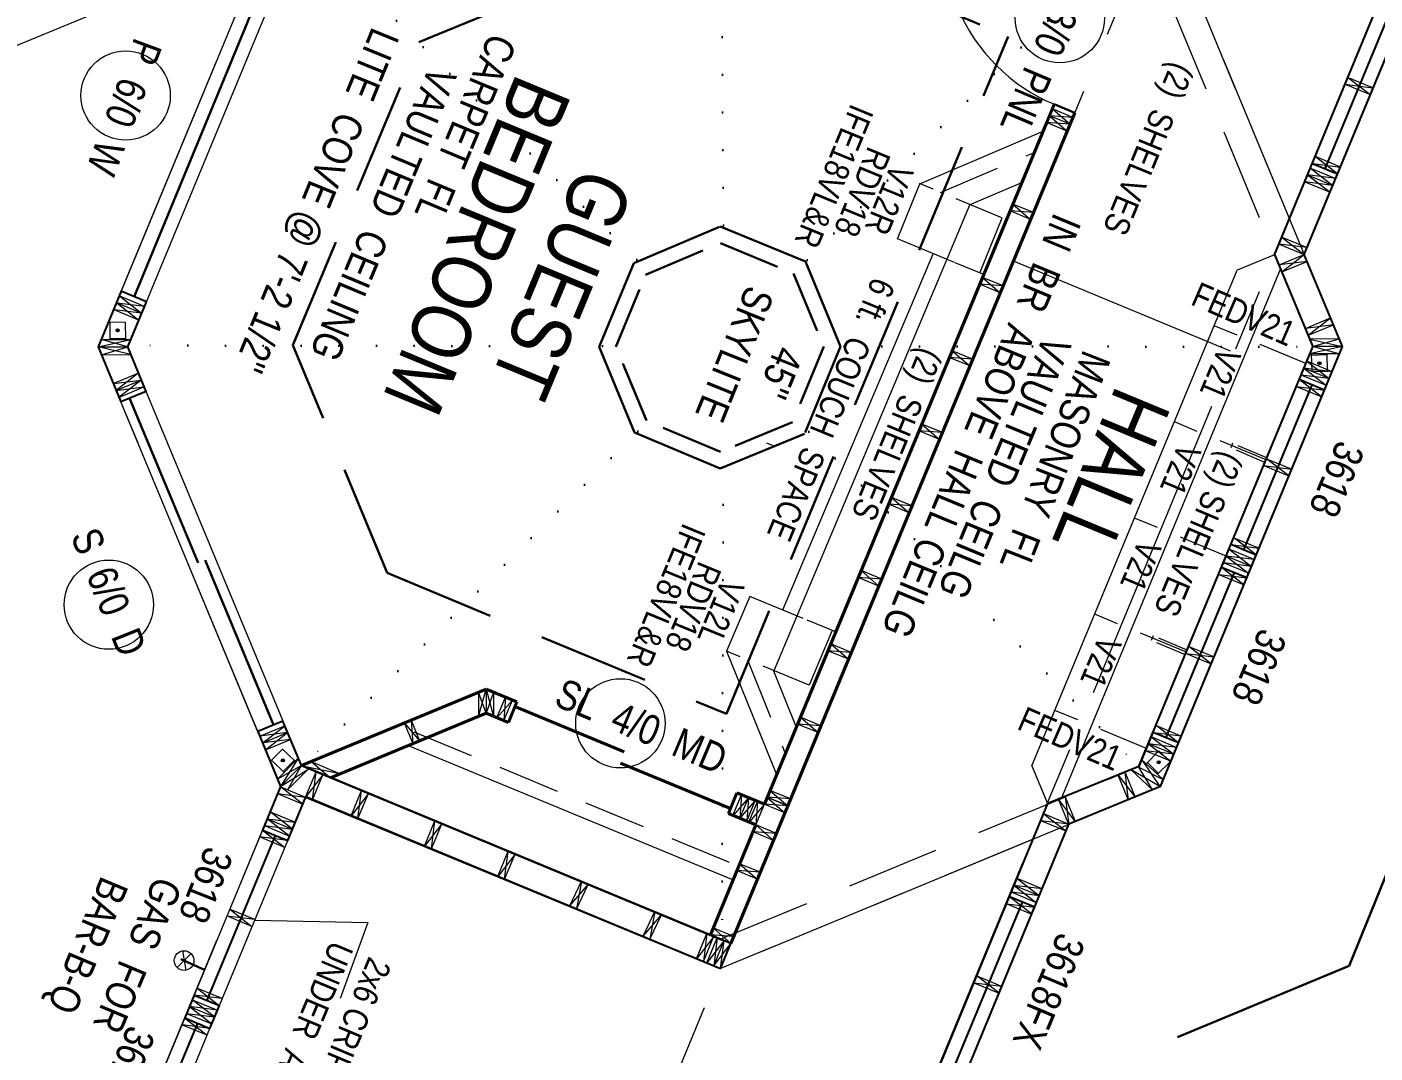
# Model space of a CAD drawing. Header units: inches. Extents: x -10188 to 9179, y -281 to 6710.
# Drawn here: x 2941.2 to 3212.9, y 2455.9 to 2662.8 of the extents above; entities that cross this region are included whole.
import ezdxf

# ---------------------------------------------------------------- set-up
doc = ezdxf.new("R2010")
doc.units = ezdxf.units.IN
doc.header["$MEASUREMENT"] = 0
for name, pattern in [('ACAD_ISO07W100', [3, 0, -3]), ('CENTER', [2, 1.25, -0.25, 0.25, -0.25]), ('HIDDEN', [0.375, 0.25, -0.125])]:
    doc.linetypes.add(name, pattern=pattern)
for name, color, linetype, lineweight in [('BALCONY', 7, 'Continuous', 9), ('BUILT-INS', 6, 'Continuous', 9), ('DOORS', 7, 'Continuous', 30), ('GRID', 1, 'CENTER', 20), ('INT WALLS', 7, 'Continuous', 40), ('LITE COVE', 7, 'HIDDEN', 30), ('MILLWORK', 7, 'Continuous', 20), ('PLUMBING', 7, 'Continuous', 20), ('ROOF BEAMS', 3, 'HIDDEN', 30), ('ROOFLINE', 7, 'HIDDEN', 30), ('SKYLITES', 3, 'Continuous', 30), ('WALL FRAMING', 7, 'Continuous', 30), ('WINDOWS', 5, 'Continuous', 30)]:
    doc.layers.add(name, color=color, linetype=linetype, lineweight=lineweight)
for name, color, linetype in [('LLPLUMBING', 102, 'Continuous'), ('TEXT', 250, 'Continuous'), ('WALLS', 5, 'Continuous')]:
    doc.layers.add(name, color=color, linetype=linetype)
doc.styles.add('ARCHENTLTD', font='technical.ttf', dxfattribs={"height": 0.1875})
doc.dimstyles.new('ARCHENTLTD', dxfattribs={"dimscale": 0.05, "dimtxt": 0.1875, "dimasz": 3, "dimexe": 9, "dimexo": 1, "dimgap": 2.5, "dimtad": 0, "dimdec": 1, "dimzin": 1, "dimdsep": 46, "dimlunit": 4, "dimtxsty": 'ARCHENTLTD', "dimblk": 'ARCHTICK', "dimcen": 6, "dimclrd": 256, "dimclre": 256, "dimclrt": 256, "dimaunit": 1, "dimadec": 0, "dimazin": 0, "dimtfac": 1, "dimtdec": 1, "dimtofl": 0, "dimtmove": 1, "dimatfit": 3, "dimldrblk": 'ARCHTICK', "dimfxl": 1, "dimfrac": 2, "dimtolj": 1, "dimtzin": 0, "dimlwd": 9, "dimlwe": 9, "dimarcsym": 0})

# ---------------------------------------------------------------- blocks, each defined once
blk = doc.blocks.new('_ArchTick')
at = {"color": 0, "linetype": 'ByBlock', "const_width": 0.15}
blk.add_lwpolyline([(-0.5, -0.5), (0.5, 0.5)], dxfattribs=at)

msp = doc.modelspace()

# ---------------------------------------------------------------- hatches: boundary and pattern name
at = {"layer": 'WALL FRAMING', "lineweight": 9, "ltscale": 150}
for points in [[(2959.43, 2601.35, 1), (2959.43, 2601.97, 1)], [(3201.76, 2594.69, 1), (3201.76, 2595.31, 1)], [(2992.75, 2514.61, 1), (2992.75, 2515.24, 1)], [(3169.33, 2514.23, 1), (3169.33, 2514.86, 1)]]:
    msp.add_hatch(color=256, dxfattribs=at).paths.add_polyline_path(points)

# ---------------------------------------------------------------- linework, layer by layer
at = {"layer": 'BALCONY', "lineweight": 20, "ltscale": 50}
msp.add_line((2995.83, 2682.55), (2878.9, 2634.15), dxfattribs=at)
at = {"layer": 'BUILT-INS', "linetype": 'Continuous', "lineweight": 9, "ltscale": 0.75}
for p, q in [((3121.15, 2631.21), (3146.03, 2641.81)), ((3116.66, 2620.08), (3121.15, 2631.21)), ((3131.32, 2627.01), (3141.75, 2631.45)), ((3093.52, 2545.25), (3123.89, 2617.1)), ((3086.88, 2547.99), (3082.2, 2536.94)), ((3082.21, 2536.96), (3092.29, 2512.04)), ((3091.69, 2532.95), (3096.26, 2521.64))]:
    msp.add_line(p, q, dxfattribs=at)
at = {"layer": 'BUILT-INS', "linetype": 'HIDDEN', "lineweight": 9, "ltscale": 50}
for p, q in [((3125.36, 2629.47), (3144.26, 2637.52)), ((3086.41, 2535.2), (3094.05, 2516.3))]:
    msp.add_line(p, q, dxfattribs=at)
at = {"layer": 'BUILT-INS', "linetype": 'HIDDEN', "lineweight": 9, "ltscale": 40}
for p, q in [((3137.72, 2624.36), (3121.08, 2631.24)), ((3199.01, 2594.93), (3180.53, 2602.58)), ((3190.97, 2575.53), (3172.49, 2583.18)), ((3182.94, 2556.13), (3164.46, 2563.78)), ((3174.91, 2536.72), (3156.43, 2544.37)), ((3098.84, 2530.06), (3082.2, 2536.94)), ((3166.88, 2517.32), (3148.4, 2524.97))]:
    msp.add_line(p, q, dxfattribs=at)
at = {"layer": 'BUILT-INS', "linetype": 'Continuous', "lineweight": 9, "ltscale": 5}
msp.add_line((3131.25, 2627.04), (3091.75, 2533), dxfattribs=at)
at = {"layer": 'BUILT-INS', "linetype": 'HIDDEN', "lineweight": 20, "ltscale": 50}
for p, q in [((3133.36, 2613.35), (3137.79, 2624.34)), ((3103.46, 2540.97), (3098.84, 2530.06))]:
    msp.add_line(p, q, dxfattribs=at)
at = {"layer": 'BUILT-INS', "linetype": 'Continuous', "lineweight": 9, "ltscale": 25}
for p, q in [((3128.15, 2615.33), (3116.66, 2620.08)), ((3097.67, 2543.53), (3086.88, 2547.99))]:
    msp.add_line(p, q, dxfattribs=at)
at = {"layer": 'BUILT-INS', "linetype": 'HIDDEN', "lineweight": 9, "ltscale": 25}
for p, q in [((3134.06, 2612.89), (3128.15, 2615.33)), ((3184.24, 2578.86), (3183.85, 2577.94)), ((3190.76, 2575.02), (3183.85, 2577.94)), ((3191.14, 2575.94), (3184.24, 2578.86)), ((3104.21, 2540.83), (3097.67, 2543.53)), ((3168.19, 2540.05), (3167.8, 2539.12)), ((3174.71, 2536.21), (3167.8, 2539.12)), ((3175.1, 2537.13), (3168.19, 2540.05))]:
    msp.add_line(p, q, dxfattribs=at)
at = {"layer": 'BUILT-INS', "lineweight": 20, "ltscale": 75}
for p, q in [((3192.71, 2616.89), (3185.15, 2613.75)), ((3143.78, 2513.79), (3146.88, 2506.19))]:
    msp.add_line(p, q, dxfattribs=at)
at = {"layer": 'BUILT-INS', "lineweight": 20, "ltscale": 50}
for p, q in [((3143.78, 2513.79), (3185.15, 2613.75)), ((3149.65, 2507.07), (3193.91, 2614))]:
    msp.add_line(p, q, dxfattribs=at)
at = {"layer": 'DOORS', "color": 5, "lineweight": 30, "ltscale": 75}
for p, q in [((2975.67, 2554.73), (2961.85, 2587.99)), ((2990.86, 2522.08), (2977.06, 2555.3))]:
    msp.add_line(p, q, dxfattribs=at)
at = {"layer": 'DOORS', "color": 4, "lineweight": 9, "ltscale": 75}
for p, q in [((2992.79, 2522.82), (2965.19, 2589.32)), ((2987.71, 2520.72), (2960.11, 2587.22))]:
    msp.add_line(p, q, dxfattribs=at)
at = {"layer": 'DOORS', "color": 7, "linetype": 'Continuous', "lineweight": 20, "ltscale": 7.5}
for centre in [(3149.4, 2664.59), (2961.05, 2649.01), (2957.65, 2546.31), (3060.8, 2522.39)]:
    msp.add_circle(centre, 9, dxfattribs=at)
at = {"layer": 'DOORS', "lineweight": 9, "ltscale": 75}
msp.add_arc((3162.07, 2680.49), 36, 202.5006, 247.5042, dxfattribs=at)
at = {"layer": 'GRID', "ltscale": 50}
for p, q in [((2955.52, 2598.3), (2992.23, 2687.01)), ((3044.28, 2384.21), (3169.63, 2687.04)), ((3117.91, 2436.23), (3221.66, 2686.81)), ((3206.38, 2598.37), (3169.63, 2687.04)), ((3183.81, 2597.44), (3140.04, 2615.56)), ((2992.28, 2509.62), (2955.52, 2598.3)), ((3169.68, 2509.67), (3206.38, 2598.37)), ((2955.56, 2420.92), (2992.28, 2509.62)), ((3081, 2472.91), (2992.29, 2509.63)), ((3169.68, 2509.67), (3081, 2472.91)), ((3081.22, 2472.62), (3081.22, 2472.62))]:
    msp.add_line(p, q, dxfattribs=at)
at = {"layer": 'INT WALLS', "ltscale": 50}
for p, q in [((3146.71, 2643.45), (3148.28, 2647.24)), ((3089.84, 2506.05), (3146.71, 2643.45)), ((3078.94, 2479.72), (3088.12, 2501.89))]:
    msp.add_line(p, q, dxfattribs=at)
at = {"layer": 'INT WALLS', "ltscale": 75}
for p, q in [((3083.1, 2477.99), (3152.44, 2645.51)), ((3039.95, 2526.7), (3038.23, 2522.54)), ((3084.3, 2508.34), (3082.58, 2504.19))]:
    msp.add_line(p, q, dxfattribs=at)
at = {"layer": 'INT WALLS', "color": 7, "ltscale": 50}
for p, q in [((3033.71, 2529.28), (2996.48, 2513.85)), ((3039.95, 2526.7), (3033.71, 2529.28)), ((3061.54, 2516.65), (3039.55, 2525.75)), ((3033.71, 2524.41), (3002.36, 2511.41)), ((3038.23, 2522.54), (3033.71, 2524.41)), ((3083, 2505.18), (3060.82, 2514.36)), ((3089.84, 2506.05), (3084.3, 2508.34)), ((3088.12, 2501.89), (3082.58, 2504.19))]:
    msp.add_line(p, q, dxfattribs=at)
at = {"layer": 'LITE COVE', "color": 7, "linetype": 'ACAD_ISO07W100', "lineweight": 30, "ltscale": 2.5}
for p, q in [((3081.58, 2622.77), (3080.91, 2717.82)), ((3064.15, 2615.86), (2996.55, 2683.06)), ((3098.48, 2615.79), (3165.73, 2682.7)), ((3057.21, 2598.43), (2961.58, 2598.58)), ((3105.92, 2598.4), (3200.66, 2598.32)), ((3064.33, 2581.21), (2996.73, 2513.75)), ((3098.78, 2581.18), (3165.33, 2513.56)), ((3081.55, 2574.06), (3081.28, 2478.74))]:
    msp.add_line(p, q, dxfattribs=at)
at = {"layer": 'LLPLUMBING', "color": 5, "linetype": 'Continuous', "lineweight": 9, "ltscale": 175}
msp.add_line((3092.15, 2578.12), (3090.3, 2578.87), dxfattribs=at)
at = {"layer": 'MILLWORK', "linetype": 'HIDDEN', "lineweight": 9, "ltscale": 50}
msp.add_line((3019.18, 2520.68), (3084.68, 2493.58), dxfattribs=at)
at = {"layer": 'MILLWORK', "linetype": 'Continuous', "lineweight": 9, "ltscale": 75}
msp.add_line((3018.04, 2517.91), (3083.53, 2490.8), dxfattribs=at)
at = {"layer": 'PLUMBING', "color": 5, "linetype": 'Continuous', "lineweight": 9, "ltscale": 25}
for p, q in [((2972.54, 2476.49), (2973.16, 2472.58)), ((2974.25, 2475.94), (2971.45, 2473.14))]:
    msp.add_line(p, q, dxfattribs=at)
at = {"layer": 'PLUMBING', "color": 5, "lineweight": 30, "ltscale": 50}
msp.add_line((2972.18, 2474.84), (2976.98, 2472.66), dxfattribs=at)
at = {"layer": 'PLUMBING', "color": 5, "lineweight": 20, "ltscale": 150}
msp.add_circle((2972.85, 2474.54), 1.98, dxfattribs=at)
at = {"layer": 'ROOF BEAMS', "lineweight": 20, "ltscale": 75}
for p, q in [((3206.38, 2598.37), (3169.63, 2687.04)), ((3200.45, 2598.32), (3165.42, 2682.83)), ((3081.08, 2478.92), (3165.36, 2513.65)), ((3169.68, 2509.67), (3081.01, 2472.93))]:
    msp.add_line(p, q, dxfattribs=at)
at = {"layer": 'ROOF BEAMS', "ltscale": 50}
for p, q in [((3065.88, 2612.84), (3080.96, 2619.22)), ((3080.96, 2619.22), (3095.7, 2613.12)), ((3059.88, 2598.33), (3065.88, 2612.84)), ((3095.7, 2613.12), (3101.83, 2598.35)), ((3066.06, 2583.44), (3059.88, 2598.33)), ((3101.83, 2598.35), (3095.53, 2583.14)), ((3080.97, 2577.13), (3066.06, 2583.44)), ((3095.53, 2583.14), (3080.97, 2577.13))]:
    msp.add_line(p, q, dxfattribs=at)
at = {"layer": 'ROOFLINE', "ltscale": 90}
for p, q in [((3020.18, 2659.77), (3081.42, 2685.06)), ((3081.42, 2685.06), (3138.96, 2660.93)), ((3082.19, 2524.28), (3138.96, 2660.93)), ((2994.79, 2598.66), (3020.18, 2659.77)), ((3013.77, 2552.71), (2994.79, 2598.66)), ((3013.77, 2552.71), (3082.19, 2524.28))]:
    msp.add_line(p, q, dxfattribs=at)
at = {"layer": 'ROOFLINE', "linetype": 'HIDDEN', "ltscale": 150}
for q in [(3258.33, 2598.39), (3156.64, 2452.25)]:
    msp.add_line((3207.72, 2473.47), q, dxfattribs=at)
at = {"layer": 'SKYLITES', "linetype": 'HIDDEN', "ltscale": 75}
for p, q in [((3063.49, 2615.22), (3080.95, 2622.61)), ((3080.95, 2622.61), (3098.09, 2615.51)), ((3056.5, 2598.33), (3063.49, 2615.22)), ((3098.09, 2615.51), (3105.21, 2598.35)), ((3063.66, 2581.06), (3056.5, 2598.33)), ((3105.21, 2598.35), (3097.92, 2580.75)), ((3080.95, 2573.75), (3063.66, 2581.06)), ((3097.92, 2580.75), (3080.95, 2573.75))]:
    msp.add_line(p, q, dxfattribs=at)
at = {"layer": 'WALL FRAMING', "linetype": 'HIDDEN', "lineweight": 20, "ltscale": 25}
for p, q in [((3212.48, 2650.56), (3207.4, 2652.66)), ((3211.88, 2649.18), (3206.82, 2651.27)), ((3206.01, 2634.56), (3200.93, 2636.67)), ((3197.12, 2590.3), (3202.2, 2588.2)), ((3190.51, 2574.37), (3195.59, 2572.27)), ((3191.09, 2575.76), (3196.17, 2573.65)), ((3184.49, 2559.82), (3189.57, 2557.72)), ((3181.45, 2552.42), (3186.53, 2550.32)), ((3174.85, 2536.48), (3179.93, 2534.38)), ((3175.42, 2537.87), (3180.5, 2535.77)), ((3168.83, 2521.93), (3173.91, 2519.82)), ((2993.7, 2498.75), (2988.62, 2500.85)), ((2993.12, 2497.36), (2988.04, 2499.47)), ((2987.1, 2482.81), (2982.02, 2484.91)), ((3138.71, 2485.99), (3143.78, 2483.89)), ((2986.53, 2481.43), (2981.45, 2483.53)), ((3132.67, 2471.44), (3137.75, 2469.34)), ((2980.51, 2466.87), (2975.43, 2468.97)), ((3132.09, 2470.06), (3137.17, 2467.95)), ((2979.93, 2465.49), (2974.85, 2467.59)), ((2977.47, 2459.47), (2972.39, 2461.57))]:
    msp.add_line(p, q, dxfattribs=at)
at = {"layer": 'WALL FRAMING', "linetype": 'HIDDEN', "lineweight": 9, "ltscale": 25}
for p, q in [((3206.85, 2651.26), (3212.47, 2650.56)), ((3211.88, 2649.18), (3207.42, 2652.65)), ((3205.41, 2633.19), (3200.95, 2636.66)), ((3200.38, 2635.27), (3206, 2634.57)), ((3197.1, 2590.31), (3202.75, 2589.6)), ((3202.18, 2588.21), (3197.7, 2591.69)), ((3190.49, 2574.38), (3196.14, 2573.66)), ((3195.57, 2572.28), (3191.09, 2575.76)), ((3183.89, 2558.44), (3189.54, 2557.73)), ((3188.97, 2556.34), (3184.49, 2559.82)), ((3181.43, 2552.43), (3187.08, 2551.71)), ((3186.5, 2550.33), (3182.02, 2553.8)), ((3174.82, 2536.49), (3180.47, 2535.78)), ((3179.9, 2534.39), (3175.42, 2537.87)), ((3168.23, 2520.55), (3173.88, 2519.83)), ((3173.31, 2518.45), (3168.83, 2521.92)), ((2988.64, 2500.84), (2993.12, 2497.37)), ((2993.72, 2498.74), (2988.07, 2499.46)), ((3143.76, 2483.9), (3139.28, 2487.37)), ((2982.05, 2484.9), (2986.53, 2481.43)), ((3138.68, 2486), (3144.33, 2485.28)), ((2987.13, 2482.8), (2981.48, 2483.52)), ((3137.15, 2467.96), (3132.67, 2471.44)), ((2975.45, 2468.96), (2979.93, 2465.49)), ((3132.07, 2470.07), (3137.72, 2469.35)), ((2980.53, 2466.86), (2974.88, 2467.58))]:
    msp.add_line(p, q, dxfattribs=at)
at = {"layer": 'WALL FRAMING', "lineweight": 9, "ltscale": 150}
for p, q in [((3147.3, 2644.93), (3150.87, 2641.84)), ((3152.04, 2644.6), (3147.32, 2644.93)), ((3147.9, 2646.31), (3151.46, 2643.21)), ((3151.46, 2643.21), (3152.04, 2644.6)), ((3151.44, 2643.22), (3146.73, 2643.55)), ((3199.94, 2634.37), (3204.44, 2630.88)), ((3204.44, 2630.88), (3198.79, 2631.6)), ((3205.02, 2632.27), (3199.36, 2632.99)), ((3199.36, 2632.99), (3203.87, 2629.5)), ((3144.08, 2625.39), (3139.37, 2625.72)), ((3139.94, 2627.1), (3143.5, 2624)), ((3143.5, 2624), (3144.08, 2625.39)), ((3194.18, 2620.42), (3198.69, 2616.93)), ((3199.26, 2618.32), (3193.61, 2619.04)), ((3199.26, 2615.55), (3193.61, 2614.82)), ((3194.18, 2613.44), (3198.69, 2616.93)), ((3133.81, 2612.32), (3137.37, 2609.22)), ((3137.95, 2610.61), (3133.24, 2610.94)), ((3137.37, 2609.22), (3137.95, 2610.61)), ((2964.85, 2606.48), (2959.32, 2607.15)), ((2959.32, 2607.15), (2963.71, 2603.71)), ((2959.9, 2608.54), (2964.28, 2605.1)), ((2964.28, 2605.1), (2964.85, 2606.48)), ((2964.28, 2605.1), (2958.75, 2605.76)), ((3199.48, 2600.65), (3203.99, 2604.15)), ((3204.56, 2602.76), (3198.91, 2602.04)), ((2955.52, 2598.31), (2962.1, 2599.82)), ((2962.1, 2596.79), (2955.52, 2598.31)), ((2961.47, 2598.31), (2956.14, 2599.8)), ((2956.19, 2596.72), (2961.47, 2598.31)), ((3199.72, 2599.89), (3206.38, 2598.37)), ((3206.38, 2598.37), (3199.72, 2596.89)), ((3200.34, 2598.39), (3205.74, 2599.93)), ((3205.68, 2596.9), (3200.34, 2598.39)), ((3131.82, 2595.83), (3127.1, 2596.16)), ((3127.68, 2597.54), (3131.24, 2594.45)), ((2963.59, 2593), (2959.15, 2589.53)), ((3198.62, 2594.01), (3203.13, 2590.52)), ((3204.28, 2593.29), (3198.62, 2594.01)), ((3199.2, 2595.4), (3203.71, 2591.91)), ((2958.58, 2590.91), (2964.17, 2591.62)), ((2959.16, 2589.53), (2964.75, 2590.23)), ((2964.17, 2591.62), (2959.73, 2588.14)), ((3203.71, 2591.91), (3198.05, 2592.63)), ((2959.73, 2588.14), (2959.16, 2589.53)), ((3121.61, 2582.74), (3125.17, 2579.64)), ((3125.75, 2581.03), (3121.03, 2581.35)), ((3125.17, 2579.64), (3125.75, 2581.03)), ((3119.62, 2566.25), (3114.9, 2566.58)), ((3115.48, 2567.96), (3119.04, 2564.86)), ((3119.04, 2564.86), (3119.61, 2566.25)), ((3188.6, 2555.41), (3182.94, 2556.13)), ((3182.95, 2556.13), (3187.46, 2552.64)), ((3183.52, 2557.51), (3188.02, 2554.02)), ((3109.35, 2553.18), (3112.91, 2550.08)), ((3188.03, 2554.02), (3182.38, 2554.74)), ((3113.48, 2551.47), (3108.77, 2551.8)), ((3112.91, 2550.08), (3113.48, 2551.47)), ((3107.36, 2536.69), (3102.65, 2537.01)), ((3103.23, 2538.4), (3106.79, 2535.3)), ((3106.79, 2535.3), (3107.36, 2536.69)), ((3037.64, 2527.66), (3037.31, 2522.94)), ((3039.02, 2527.08), (3035.92, 2523.51)), ((3017.28, 2522.39), (3020.39, 2518.81)), ((3019, 2518.24), (3018.67, 2522.97)), ((3101.23, 2521.91), (3096.52, 2522.23)), ((3097.09, 2523.62), (3100.66, 2520.52)), ((2993.72, 2520.51), (2988.12, 2519.81)), ((2988.12, 2519.81), (2988.7, 2518.42)), ((2988.7, 2518.42), (2993.14, 2521.9)), ((2989.28, 2517.04), (2993.72, 2520.51)), ((3100.66, 2520.52), (3101.23, 2521.91)), ((3167.84, 2519.63), (3172.35, 2516.14)), ((2994.29, 2519.13), (2988.7, 2518.42)), ((3172.35, 2516.14), (3166.69, 2516.86)), ((3172.92, 2517.53), (3167.26, 2518.25)), ((3167.26, 2518.25), (3171.77, 2514.76)), ((3172.35, 2516.14), (3172.92, 2517.53)), ((2995.85, 2515.36), (2992.28, 2509.62)), ((3165.94, 2515.04), (3169.57, 2509.63)), ((2996.48, 2513.86), (2991.66, 2511.12)), ((2992.28, 2509.62), (2997.97, 2513.23)), ((2993.78, 2509.01), (2996.48, 2513.86)), ((3000.84, 2512.01), (2997.35, 2507.51)), ((2998.74, 2506.94), (2999.45, 2512.58)), ((3161.15, 2511.93), (3164.65, 2507.43)), ((3163.26, 2506.86), (3162.54, 2512.51)), ((3169.57, 2509.63), (3163.75, 2512.98)), ((3168.05, 2509), (3165.33, 2513.56)), ((3165.33, 2513.56), (3170.24, 2511.05)), ((2996.78, 2506.11), (2992.27, 2509.6)), ((3007.9, 2503.18), (3008.62, 2508.82)), ((3090.96, 2508.84), (3094.53, 2505.74)), ((2991.7, 2508.22), (2997.35, 2507.5)), ((3010, 2508.25), (3006.52, 2503.75)), ((3086.61, 2507.39), (3083.51, 2503.82)), ((3085.22, 2507.96), (3084.89, 2503.24)), ((3087.99, 2506.81), (3084.89, 2503.24)), ((3086.61, 2507.39), (3086.28, 2502.67)), ((3089.84, 2506.05), (3086.74, 2502.48)), ((3088.46, 2506.62), (3088.12, 2501.9)), ((3094.52, 2505.73), (3089.81, 2506.06)), ((3095.1, 2507.13), (3090.39, 2507.46)), ((3090.39, 2507.45), (3093.95, 2504.35)), ((3152.59, 2502.55), (3149.1, 2507.06)), ((3150.48, 2507.63), (3151.2, 2501.98)), ((2994.68, 2501.05), (2990.18, 2504.54)), ((3146.17, 2504.12), (3150.68, 2500.63)), ((2989.6, 2503.15), (2989.03, 2501.77)), ((2989.03, 2501.77), (2994.68, 2501.05)), ((2994.11, 2499.66), (2989.6, 2503.15)), ((2989.6, 2503.15), (2995.26, 2502.43)), ((3024.79, 2502.13), (3021.3, 2497.63)), ((3022.69, 2497.05), (3023.4, 2502.7)), ((3092.26, 2500.17), (3087.54, 2500.5)), ((3088.12, 2501.88), (3091.68, 2498.78)), ((3151.25, 2502.02), (3145.59, 2502.73)), ((3039.57, 2496.01), (3036.09, 2491.51)), ((3037.47, 2490.93), (3038.18, 2496.58)), ((3088.98, 2492.35), (3084.27, 2492.67)), ((3084.84, 2494.06), (3088.41, 2490.96)), ((3050.63, 2485.58), (3054.33, 2489.9)), ((3052.97, 2490.54), (3051.98, 2484.94)), ((3140.2, 2489.7), (3144.71, 2486.21)), ((3145.86, 2488.98), (3140.2, 2489.7)), ((3140.78, 2491.08), (3145.29, 2487.59)), ((3145.29, 2487.59), (3139.63, 2488.31)), ((3067.74, 2484.43), (3066.75, 2478.83)), ((3065.39, 2479.47), (3069.1, 2483.79)), ((3079.63, 2479.42), (3076.15, 2474.92)), ((3078.25, 2480), (3077.53, 2474.35)), ((3083.64, 2479.39), (3078.93, 2479.72)), ((3079.5, 2481.11), (3083.07, 2478.01)), ((3080.33, 2479.14), (3079.61, 2473.49)), ((3081.71, 2478.57), (3078.23, 2474.06)), ((3079.61, 2473.49), (3083.1, 2477.99)), ((3081, 2472.91), (3081.71, 2478.57)), ((2979.58, 2464.55), (2973.92, 2465.27)), ((2973.92, 2465.27), (2978.43, 2461.78)), ((2979, 2463.17), (2974.5, 2466.65)), ((2972.99, 2462.95), (2977.47, 2459.47)), ((2973.35, 2463.88), (2979, 2463.17)), ((2978.07, 2460.85), (2972.42, 2461.56))]:
    msp.add_line(p, q, dxfattribs=at)
at = {"layer": 'WALL FRAMING', "lineweight": 20, "ltscale": 75}
for p, q in [((3151.46, 2643.21), (3147.32, 2644.93)), ((3152.04, 2644.6), (3147.9, 2646.31)), ((3150.87, 2641.84), (3146.73, 2643.55)), ((3199.94, 2634.37), (3205.02, 2632.27)), ((3198.79, 2631.6), (3203.87, 2629.5)), ((3199.36, 2632.99), (3204.44, 2630.88)), ((3143.5, 2624), (3139.37, 2625.72)), ((3144.08, 2625.39), (3139.94, 2627.1)), ((3194.18, 2620.42), (3199.26, 2618.32)), ((3193.61, 2619.04), (3198.69, 2616.93)), ((3193.61, 2614.82), (3198.69, 2616.93)), ((3194.18, 2613.44), (3199.26, 2615.55)), ((3137.95, 2610.61), (3133.81, 2612.32)), ((3137.37, 2609.22), (3133.24, 2610.94)), ((3198.91, 2602.04), (3203.99, 2604.15)), ((3199.48, 2600.65), (3204.56, 2602.76)), ((3206.38, 2598.37), (3204.27, 2603.45)), ((3131.24, 2594.45), (3127.1, 2596.16)), ((3131.82, 2595.83), (3127.68, 2597.54)), ((3203.71, 2591.91), (3198.62, 2594.01)), ((3204.29, 2593.29), (3199.2, 2595.4)), ((3203.14, 2590.52), (3198.05, 2592.63)), ((3125.75, 2581.03), (3121.61, 2582.74)), ((3125.17, 2579.64), (3121.03, 2581.35)), ((3119.04, 2564.86), (3114.9, 2566.58)), ((3119.61, 2566.25), (3115.48, 2567.96)), ((3188.03, 2554.02), (3182.94, 2556.13)), ((3188.61, 2555.41), (3183.52, 2557.51)), ((3113.48, 2551.47), (3109.35, 2553.18)), ((3187.46, 2552.64), (3182.37, 2554.74)), ((3112.91, 2550.08), (3108.77, 2551.8)), ((3106.79, 2535.3), (3102.65, 2537.01)), ((3107.36, 2536.69), (3103.23, 2538.4)), ((3035.91, 2523.5), (3037.64, 2527.66)), ((3037.3, 2522.93), (3039.02, 2527.08)), ((3019, 2518.24), (3017.28, 2522.39)), ((3020.39, 2518.81), (3018.67, 2522.97)), ((3100.66, 2520.52), (3096.52, 2522.23)), ((3101.23, 2521.91), (3097.09, 2523.62)), ((3172.93, 2517.53), (3167.84, 2519.63)), ((3171.78, 2514.75), (3166.69, 2516.86)), ((3172.35, 2516.14), (3167.26, 2518.25)), ((3163.26, 2506.86), (3161.15, 2511.93)), ((3164.65, 2507.43), (3162.54, 2512.51)), ((2992.27, 2509.6), (2997.35, 2507.5)), ((3095.1, 2507.13), (3090.96, 2508.84)), ((3164.59, 2507.59), (3169.68, 2509.67)), ((2991.7, 2508.22), (2996.78, 2506.11)), ((3083.5, 2503.81), (3085.22, 2507.96)), ((3084.89, 2503.23), (3086.61, 2507.39)), ((3086.27, 2502.66), (3087.99, 2506.81)), ((3086.73, 2502.47), (3088.46, 2506.62)), ((3088.12, 2501.89), (3089.84, 2506.05)), ((3093.95, 2504.35), (3089.81, 2506.06)), ((3094.53, 2505.74), (3090.39, 2507.46)), ((3094.52, 2505.73), (3090.39, 2507.45)), ((3151.21, 2501.97), (3149.1, 2507.06)), ((3152.59, 2502.55), (3150.48, 2507.63)), ((2990.18, 2504.54), (2995.26, 2502.43)), ((3151.26, 2502.01), (3146.17, 2504.12)), ((2989.03, 2501.77), (2994.11, 2499.66)), ((2989.6, 2503.15), (2994.68, 2501.05)), ((3091.68, 2498.78), (3087.54, 2500.5)), ((3092.26, 2500.17), (3088.12, 2501.88)), ((3150.68, 2500.63), (3145.59, 2502.73)), ((3088.41, 2490.96), (3084.27, 2492.67)), ((3088.98, 2492.35), (3084.84, 2494.06)), ((3145.29, 2487.59), (3140.2, 2489.7)), ((3145.87, 2488.98), (3140.78, 2491.08)), ((3144.72, 2486.2), (3139.63, 2488.31)), ((3083.07, 2478.01), (3078.93, 2479.72)), ((3083.64, 2479.39), (3079.5, 2481.11)), ((2973.92, 2465.27), (2979, 2463.17)), ((2974.5, 2466.65), (2979.58, 2464.55)), ((2973.35, 2463.88), (2978.43, 2461.78))]:
    msp.add_line(p, q, dxfattribs=at)
at = {"layer": 'WALL FRAMING', "lineweight": 9, "ltscale": 50}
for p, q in [((2964.28, 2605.1), (2959.32, 2607.15)), ((2964.85, 2606.48), (2959.9, 2608.54)), ((2963.71, 2603.71), (2958.75, 2605.76)), ((3032.21, 2523.79), (3033.71, 2529.28)), ((3033.71, 2524.41), (3032.21, 2528.66)), ((3033.71, 2529.28), (3035.21, 2523.79)), ((3035.21, 2528.66), (3033.71, 2524.41)), ((2998.45, 2514.66), (3002.36, 2511.41)), ((3004.33, 2512.23), (2996.73, 2513.75)), ((3002.36, 2511.41), (3004.33, 2512.23))]:
    msp.add_line(p, q, dxfattribs=at)
at = {"layer": 'WALL FRAMING', "lineweight": 20, "ltscale": 50}
for p, q in [((3204.56, 2602.76), (3203.99, 2604.14)), ((3199.48, 2600.65), (3198.91, 2602.04)), ((3032.21, 2528.66), (3032.21, 2523.79)), ((3033.71, 2529.28), (3033.71, 2524.41)), ((3033.71, 2529.28), (3033.71, 2524.41)), ((3035.21, 2528.66), (3035.21, 2523.79))]:
    msp.add_line(p, q, dxfattribs=at)
at = {"layer": 'WALL FRAMING', "color": 9, "linetype": 'Continuous', "lineweight": 5, "ltscale": 150}
for p, q in [((2957.86, 2603.33), (2957.88, 2599.8)), ((2957.86, 2603.33), (2960.98, 2603.31)), ((2960.98, 2603.31), (2961, 2599.82)), ((2957.88, 2600.02), (2961, 2600.04)), ((3200.24, 2593.33), (3200.16, 2596.89)), ((3203.29, 2596.67), (3200.16, 2596.6)), ((3203.36, 2593.36), (3203.28, 2596.92)), ((3203.36, 2593.36), (3200.24, 2593.33)), ((2990.45, 2514.96), (2992.65, 2517.18)), ((2992.65, 2517.18), (2995.22, 2514.72)), ((3169.38, 2516.81), (3166.86, 2514.28)), ((3171.62, 2514.63), (3169.38, 2516.81)), ((2990.45, 2514.96), (2993.03, 2512.49)), ((2992.84, 2512.66), (2995.01, 2514.92)), ((3169.28, 2512.28), (3167.07, 2514.49)), ((3171.62, 2514.63), (3169.1, 2512.11))]:
    msp.add_line(p, q, dxfattribs=at)
at = {"layer": 'WALL FRAMING', "lineweight": 20, "ltscale": 150}
for p, q in [((2955.52, 2598.31), (2961.47, 2598.31)), ((2956.14, 2599.8), (2962.1, 2599.82)), ((3205.74, 2599.93), (3199.72, 2599.89)), ((3206.38, 2598.37), (3200.34, 2598.39)), ((2956.19, 2596.72), (2962.1, 2596.79)), ((3205.68, 2596.9), (3199.72, 2596.89)), ((2995.85, 2515.36), (2991.66, 2511.12)), ((2996.48, 2513.86), (2992.28, 2509.62)), ((2997.98, 2513.25), (2993.78, 2509.01))]:
    msp.add_line(p, q, dxfattribs=at)
at = {"layer": 'WALL FRAMING', "lineweight": 9, "ltscale": 75}
for p, q in [((2958.52, 2590.89), (2963.59, 2593)), ((2959.09, 2589.5), (2964.17, 2591.62)), ((2959.67, 2588.12), (2964.75, 2590.23)), ((2988.12, 2519.81), (2993.14, 2521.9)), ((2988.7, 2518.42), (2993.72, 2520.51)), ((2989.28, 2517.04), (2994.3, 2519.13))]:
    msp.add_line(p, q, dxfattribs=at)
at = {"layer": 'WALL FRAMING', "color": 7, "lineweight": 20, "ltscale": 50}
msp.add_line((2998.45, 2514.66), (3004.33, 2512.23), dxfattribs=at)
at = {"layer": 'WALL FRAMING', "linetype": 'Continuous', "lineweight": 20, "ltscale": 150}
for p, q in [((3170.24, 2511.05), (3165.8, 2515.17)), ((3168.05, 2509), (3163.75, 2512.98))]:
    msp.add_line(p, q, dxfattribs=at)
at = {"layer": 'WALL FRAMING', "color": 7, "lineweight": 20, "ltscale": 75}
for p, q in [((2997.35, 2507.5), (2999.45, 2512.57)), ((2998.74, 2506.93), (3000.84, 2512)), ((3006.52, 2503.74), (3008.62, 2508.81)), ((3007.9, 2503.18), (3010, 2508.25)), ((3021.3, 2497.62), (3023.4, 2502.69)), ((3022.69, 2497.05), (3024.79, 2502.13)), ((3036.08, 2491.5), (3038.18, 2496.57)), ((3037.47, 2490.93), (3039.57, 2496.01)), ((3050.63, 2485.58), (3052.97, 2490.54)), ((3051.98, 2484.93), (3054.32, 2489.89)), ((3065.39, 2479.47), (3067.74, 2484.43)), ((3066.74, 2478.82), (3069.09, 2483.79))]:
    msp.add_line(p, q, dxfattribs=at)
at = {"layer": 'WALL FRAMING', "color": 9, "linetype": 'Continuous', "lineweight": 5, "ltscale": 150}
for centre in [(2959.43, 2601.66), (3201.76, 2595), (2992.75, 2514.92), (3169.33, 2514.54)]:
    msp.add_circle(centre, 0.312, dxfattribs=at)
at = {"layer": 'WALLS', "color": 4, "ltscale": 50}
for p, q in [((3192.71, 2616.89), (3282.16, 2833.45)), ((3198.69, 2616.93), (3288.46, 2834.31)), ((2965.24, 2607.41), (2960.28, 2609.46)), ((2961.47, 2598.31), (2965.24, 2607.41)), ((2965.19, 2589.33), (2961.47, 2598.31)), ((3165.36, 2513.65), (3200.4, 2598.31)), ((2965.19, 2589.32), (2960.11, 2587.22)), ((3181.99, 2553.82), (3183.9, 2558.44)), ((2992.76, 2522.81), (2987.74, 2520.73)), ((2996.48, 2513.85), (2992.76, 2522.82)), ((3165.33, 2513.56), (3168.22, 2520.56)), ((2996.48, 2513.86), (3081.28, 2478.74)), ((3083.1, 2477.99), (2996.48, 2513.85)), ((2993.73, 2498.74), (2997.37, 2507.54)), ((3107.31, 2410.13), (3147.01, 2506.24)), ((3073.49, 2313.8), (3151.23, 2502.02)), ((2978.05, 2460.86), (2979.96, 2465.48))]:
    msp.add_line(p, q, dxfattribs=at)
at = {"layer": 'WALLS', "color": 4, "lineweight": 20, "ltscale": 75}
for p, q in [((2987.65, 2675.93), (2960.15, 2609.51)), ((3188.98, 2556.34), (3202.75, 2589.6)), ((3173.3, 2518.45), (3187.07, 2551.72)), ((2988.64, 2500.84), (2974.88, 2467.58)), ((2972.97, 2462.96), (2959.2, 2429.7))]:
    msp.add_line(p, q, dxfattribs=at)
at = {"layer": 'WALLS', "color": 4, "lineweight": 20, "ltscale": 50}
for p, q in [((2965.24, 2607.41), (2992.78, 2673.96)), ((3183.9, 2558.44), (3197.67, 2591.7)), ((3168.22, 2520.56), (3181.99, 2553.82)), ((2979.96, 2465.48), (2993.73, 2498.74)), ((2964.28, 2427.59), (2978.05, 2460.86))]:
    msp.add_line(p, q, dxfattribs=at)
at = {"layer": 'WALLS', "lineweight": 30, "ltscale": 75}
msp.add_line((3152.42, 2645.52), (3148.28, 2647.24), dxfattribs=at)
at = {"layer": 'WALLS', "lineweight": 9, "ltscale": 50}
for p, q in [((3147.9, 2646.31), (3147.32, 2644.93)), ((3139.94, 2627.1), (3139.37, 2625.72)), ((3133.81, 2612.32), (3133.24, 2610.94)), ((3127.68, 2597.54), (3127.1, 2596.16)), ((3121.61, 2582.74), (3121.03, 2581.35)), ((3115.48, 2567.96), (3114.9, 2566.58)), ((3109.35, 2553.18), (3108.77, 2551.8)), ((3103.23, 2538.4), (3102.65, 2537.01)), ((3097.09, 2523.62), (3096.52, 2522.23)), ((3167.84, 2519.63), (3167.26, 2518.25)), ((3172.92, 2517.53), (3172.35, 2516.14)), ((3090.96, 2508.84), (3090.39, 2507.46)), ((3084.84, 2494.06), (3084.27, 2492.67)), ((3084.86, 2494.05), (3084.29, 2492.67))]:
    msp.add_line(p, q, dxfattribs=at)
at = {"layer": 'WALLS', "color": 4, "ltscale": 75}
for p, q in [((3200.32, 2635.29), (3205.4, 2633.19)), ((3200.45, 2598.32), (3192.73, 2616.94)), ((3206.38, 2598.37), (3198.69, 2616.93)), ((2960.15, 2609.51), (2955.52, 2598.31)), ((2955.52, 2598.31), (2960.11, 2587.22)), ((3169.68, 2509.67), (3206.38, 2598.37)), ((3202.76, 2589.6), (3197.67, 2591.7)), ((3188.99, 2556.33), (3183.9, 2558.44)), ((3187.07, 2551.72), (3188.98, 2556.34)), ((3187.08, 2551.71), (3181.99, 2553.82)), ((2987.68, 2520.71), (2992.28, 2509.62)), ((3173.31, 2518.45), (3168.22, 2520.56)), ((3165.36, 2513.65), (3147.01, 2506.24)), ((2992.28, 2509.62), (2988.64, 2500.84)), ((3169.68, 2509.67), (3151.23, 2502.02)), ((2997.36, 2507.52), (3081, 2472.91)), ((3076.18, 2474.89), (2997.37, 2507.54)), ((2988.65, 2500.84), (2993.73, 2498.74)), ((3144.34, 2485.28), (3139.25, 2487.39)), ((3081, 2472.91), (3083.1, 2477.99)), ((2974.88, 2467.58), (2972.96, 2462.96)), ((2974.88, 2467.58), (2979.96, 2465.48)), ((2972.97, 2462.96), (2978.05, 2460.86))]:
    msp.add_line(p, q, dxfattribs=at)
at = {"layer": 'WALLS', "color": 7, "lineweight": 20, "ltscale": 75}
for p, q in [((3076.15, 2474.92), (3078.25, 2480)), ((3077.53, 2474.35), (3079.64, 2479.43)), ((3078.23, 2474.06), (3080.33, 2479.14)), ((3079.61, 2473.49), (3081.71, 2478.57))]:
    msp.add_line(p, q, dxfattribs=at)
at = {"layer": 'WINDOWS', "ltscale": 75}
msp.add_line((2990.21, 2674.94), (2962.76, 2608.43), dxfattribs=at)
at = {"layer": 'WINDOWS', "lineweight": 25, "ltscale": 75}
for p, q in [((3202.92, 2634.22), (3216.69, 2667.48)), ((3200.21, 2590.65), (3186.44, 2557.39)), ((3184.53, 2552.77), (3170.76, 2519.5)), ((2991.19, 2499.79), (2977.42, 2466.53)), ((3141.79, 2486.33), (3128.03, 2453.07)), ((2975.51, 2461.91), (2961.74, 2428.64))]:
    msp.add_line(p, q, dxfattribs=at)

# ---------------------------------------------------------------- texts
at = {"layer": 'BUILT-INS', "linetype": 'Continuous', "lineweight": 9, "ltscale": 1.5, "char_height": 5, "attachment_point": 1, "rotation": 247.6469, "style": 'ARCHENTLTD'}
for s, insert in [('(2)  SHELVES\\P{\\H1.999x;  }', (3176.57, 2654.18)), ('IFE18VL&R\\P{\\H1.999x;  }', (3111.97, 2645.68)), ('RDV18\\P{\\H1.999x;  }', (3115.43, 2637.09)), ('V12R\\P{\\H1.999x;  }', (3120.04, 2633.62)), ('6 ft.  COUCH  SPACE\\P{\\H1.999x;  }', (3116.32, 2610.73)), ('(2)  SHELVES\\P{\\H1.999x;  }', (3125.86, 2596.61)), ('IFE18VL&R\\P{\\H1.999x;  }', (3078.13, 2561.13)), ('V12L\\P{\\H1.999x;  }', (3085.93, 2549.98))]:
    msp.add_mtext(s, dxfattribs=dict(at, insert=insert))
at = {"layer": 'BUILT-INS', "linetype": 'Continuous', "lineweight": 30, "char_height": 5, "attachment_point": 1, "rotation": 336.509, "style": 'ARCHENTLTD'}
for insert in [(3177.55, 2611.52), (3142.53, 2525.89)]:
    msp.add_mtext('FEDV21\\P\\P  ', dxfattribs=dict(at, insert=insert))
at = {"layer": 'BUILT-INS', "linetype": 'Continuous', "char_height": 5, "attachment_point": 1, "rotation": 247.1803, "style": 'ARCHENTLTD'}
for s, insert in [('V21\\P\\P  ', (3186.06, 2596.64)), ('(2) SHELVES\\P\\P  ', (3186.5, 2575.69)), ('V21\\P\\P  ', (3178.03, 2577.24)), ('V21\\P\\P  ', (3170, 2557.84)), ('V21\\P\\P  ', (3161.97, 2538.43))]:
    msp.add_mtext(s, dxfattribs=dict(at, insert=insert))
at = {"layer": 'BUILT-INS', "linetype": 'Continuous', "lineweight": 30, "ltscale": 1.5, "insert": (3081.32, 2553.44), "char_height": 5, "attachment_point": 1, "rotation": 247.6469, "style": 'ARCHENTLTD'}
msp.add_mtext('RDV18\\P{\\H1.999x;  }', dxfattribs=at)
at = {"layer": 'DOORS', "color": 7, "linetype": 'Continuous', "lineweight": 30, "ltscale": 1.5, "char_height": 6, "style": 'ARCHENTLTD'}
for s, insert, attachment_point, rotation in [('1  3/0  PNL\\P{\\H1.999x;  }', (3142.77, 2640.56), 3, 247.1066), ('P  6/0  W\\P{\\H1.999x;  }', (2958.72, 2632.34), 3, 249.7384), ('S  6/0  D\\P{\\H1.999x;  }', (2955.47, 2562.4), 1, 291.8867), ('SL  4/0  MD\\P{\\H1.999x;  }', (3082.92, 2517.52), 3, 337.1066)]:
    msp.add_mtext(s, dxfattribs=dict(at, insert=insert, attachment_point=attachment_point, rotation=rotation))
at = {"layer": 'PLUMBING', "linetype": 'Continuous', "lineweight": 60, "ltscale": 1.5, "insert": (2959.89, 2459.26), "char_height": 6, "attachment_point": 3, "rotation": 247.2519, "style": 'ARCHENTLTD'}
msp.add_mtext('GAS  FOR\\PBAR-B-Q\\P{\\H2.998x;  }', dxfattribs=at)
at = {"layer": 'TEXT', "color": 7, "linetype": 'Continuous', "lineweight": 9, "insert": (2988.43, 2592.53), "char_height": 6, "attachment_point": 3, "rotation": 247.7619, "style": 'ARCHENTLTD'}
msp.add_mtext('LITE  COVE @ 7\'-2 1/2"\\P\\P  ', dxfattribs=at)
at = {"layer": 'TEXT', "linetype": 'Continuous', "ltscale": 1.5, "char_height": 6, "attachment_point": 3, "rotation": 247.3447, "style": 'ARCHENTLTD'}
for s, insert in [('CARPET  FL\\P{\\H1.999x;  }', (3024.73, 2622.96)), ('VAULTED  CEILING\\P{\\H1.999x;  }', (3003.64, 2594.81))]:
    msp.add_mtext(s, dxfattribs=dict(at, insert=insert))
at = {"layer": 'TEXT', "color": 7, "linetype": 'Continuous', "lineweight": 30, "char_height": 6, "style": 'ARCHENTLTD'}
for s, insert, attachment_point, rotation in [('IN  BR  ABOVE  HALL CEILG\\P\\P  ', (3118.91, 2538.99), 3, 247.5), ('45"\\PSKYLITE\\P\\P  ', (3079.17, 2598.69), 5, 248.1053), ('VAULTED  CEILG\\P\\P  ', (3130.27, 2546.82), 3, 247.5)]:
    msp.add_mtext(s, dxfattribs=dict(at, insert=insert, attachment_point=attachment_point, rotation=rotation))
at = {"layer": 'TEXT', "color": 7, "linetype": 'Continuous', "lineweight": 30, "ltscale": 1.5, "insert": (3142.78, 2552.4), "char_height": 6, "attachment_point": 3, "rotation": 248.6138, "style": 'ARCHENTLTD'}
msp.add_mtext('MASONRY  FL\\P{\\H1.999x;  }', dxfattribs=at)
at = {"layer": 'TEXT', "linetype": 'Continuous', "insert": (3171.93, 2586.29, -1373.14), "char_height": 12, "width": 271, "attachment_point": 1, "rotation": 247.5, "style": 'ARCHENTLTD'}
msp.add_mtext('HALL', dxfattribs=at)
at = {"layer": 'WALL FRAMING', "linetype": 'HIDDEN', "style": 'ARCHENTLTD'}
for s, p in [('BEDROOM', (3039.95, 2653.79, -1373.14)), ('GUEST', (3052.51, 2635.14, -1373.14))]:
    msp.add_text(s, height=12.001, rotation=247.5, dxfattribs=at).set_placement(p)
at = {"layer": 'WINDOWS', "color": 7, "linetype": 'Continuous', "lineweight": 30, "attachment_point": 1, "style": 'ARCHENTLTD'}
for s, insert, char_height, rotation in [('3618\\P\\P  ', (3210.98, 2577.43), 6, 247.1803), ('3618\\P\\P  ', (3195.3, 2539.55), 6, 247.1803), ('3618 \\P\\P  ', (2982.86, 2495.68), 6, 248.2981), ('3618FX\\P\\P  ', (3154.66, 2478.2), 6, 247.1803), ('2x6 CRIPPLE  STUDS \\PUNDER  AWNIING  SASH\\P\\P  ', (3014.75, 2473.63), 5, 247.2047), ('3618FX \\P\\P  ', (2967.16, 2459.47), 6, 247.2047)]:
    msp.add_mtext(s, dxfattribs=dict(at, insert=insert, char_height=char_height, rotation=rotation))

# ---------------------------------------------------------------- leaders
at = {"layer": 'PLUMBING', "linetype": 'Continuous', "lineweight": 9, "ltscale": 25}
msp.add_leader([(2987.12, 2482.66), (3009.86, 2482.19), (3004.29, 2466.9)], dimstyle='ARCHENTLTD', override={"dimgap": 1, "dimtad": 0}, dxfattribs=at)

doc.saveas('drawing.dxf')
